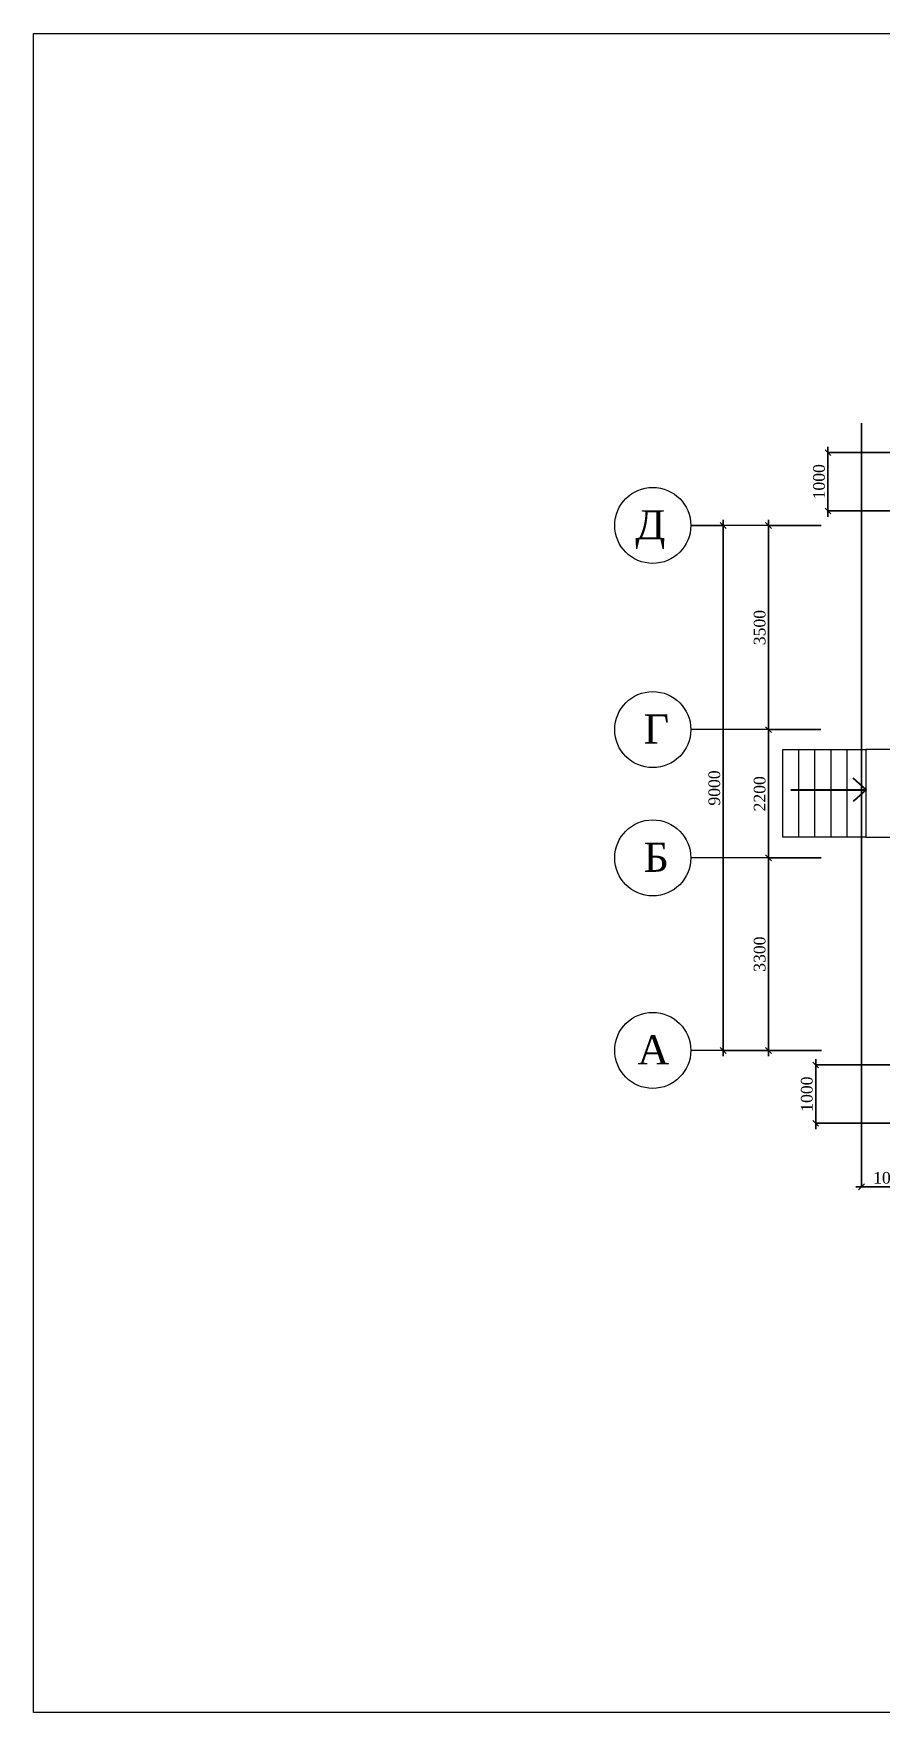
# Model space of a CAD drawing. Extents: x 1526320 to 3332998, y -546296 to 333165.
# Drawn here: x 2009572 to 2024094, y -187675 to -158892 of the extents above; entities that cross this region are included whole.
import ezdxf

# ---------------------------------------------------------------- set-up
doc = ezdxf.new("R2010")
doc.units = 0
doc.header["$LTSCALE"] = 500
doc.header["$MEASUREMENT"] = 0
doc.layers.get('0').update_dxf_attribs({"linetype": 'CONTINUOUS', "lineweight": 0})
doc.layers.add('АР. Разрез', color=251, linetype='CONTINUOUS', lineweight=5)
doc.layers.add('Для печати', color=250, linetype='CONTINUOUS', lineweight=0)
doc.styles.get("Standard").update_dxf_attribs({"font": 'TIMES.TTF', "height": 150})
doc.dimstyles.new('ISO-25', dxfattribs={"dimtxt": 300, "dimasz": 100, "dimexe": 0, "dimexo": 0, "dimgap": 50, "dimtad": 1, "dimdec": 0, "dimrnd": 10, "dimtxsty": 'Standard', "dimblk": 'OBLIQUE', "dimcen": 100, "dimdle": 100, "dimadec": 0, "dimazin": 0, "dimtfac": 1, "dimtdec": 0, "dimtmove": 0, "dimatfit": 3, "dimldrblk": 'OBLIQUE', "dimfxl": 0, "dimarcsym": 0})

# ---------------------------------------------------------------- blocks, each defined once
blk = doc.blocks.new('_Oblique')
at = {"color": 0, "linetype": 'ByBlock', "lineweight": -2}
blk.add_line((-0.5, -0.5), (0.5, 0.5), dxfattribs=at)
blk = doc.blocks.new('*D405')
at = {"color": 0, "linetype": 'Continuous', "lineweight": -2, "ltscale": 0.13}
for p, q in [((2023754, -165570), (2023754, -178663)), ((2024754, -165600), (2024754, -178663)), ((2024854, -178663), (2023654, -178663))]:
    blk.add_line(p, q, dxfattribs=at)
at = {"color": 0, "linetype": 'Continuous', "lineweight": -2, "ltscale": 0.13, "xscale": 100, "yscale": 100, "zscale": 100, "rotation": 180}
blk.add_blockref('_Oblique', (2023754, -178663), dxfattribs=at)
at = {"color": 0, "linetype": 'Continuous', "lineweight": -2, "ltscale": 0.13, "xscale": 100, "yscale": 100, "zscale": 100}
blk.add_blockref('_Oblique', (2024754, -178663), dxfattribs=at)
at = {"color": 0, "linetype": 'Continuous', "lineweight": 0, "ltscale": 0.13, "insert": (2024254, -178511), "char_height": 200, "attachment_point": 5}
blk.add_mtext('1000', dxfattribs=at)
blk = doc.blocks.new('*D407')
at = {"color": 0, "linetype": 'Continuous', "lineweight": -2, "ltscale": 0.13}
for p, q in [((2022969, -177675), (2022969, -176475)), ((2038276, -176575), (2022969, -176575)), ((2038246, -177575), (2022969, -177575))]:
    blk.add_line(p, q, dxfattribs=at)
at = {"color": 0, "linetype": 'Continuous', "lineweight": -2, "ltscale": 0.13, "xscale": 100, "yscale": 100, "zscale": 100}
for p, rotation in [((2022969, -176575), 90), ((2022969, -177575), 270)]:
    blk.add_blockref('_Oblique', p, dxfattribs=dict(at, rotation=rotation))
at = {"color": 0, "linetype": 'Continuous', "lineweight": 0, "ltscale": 0.13, "insert": (2022817, -177075), "char_height": 200, "attachment_point": 5, "rotation": 90}
blk.add_mtext('1000', dxfattribs=at)
blk = doc.blocks.new('*D408')
at = {"color": 0, "linetype": 'Continuous', "lineweight": -2, "ltscale": 0.13}
for p, q in [((2023178, -167176), (2023178, -165976)), ((2038485, -166076), (2023178, -166076)), ((2038455, -167076), (2023178, -167076))]:
    blk.add_line(p, q, dxfattribs=at)
at = {"color": 0, "linetype": 'Continuous', "lineweight": -2, "ltscale": 0.13, "xscale": 100, "yscale": 100, "zscale": 100}
for p, rotation in [((2023178, -166076), 90), ((2023178, -167076), 270)]:
    blk.add_blockref('_Oblique', p, dxfattribs=dict(at, rotation=rotation))
at = {"color": 0, "linetype": 'Continuous', "lineweight": 0, "ltscale": 0.13, "insert": (2023026, -166576), "char_height": 200, "attachment_point": 5, "rotation": 90}
blk.add_mtext('1000', dxfattribs=at)
blk = doc.blocks.new('*D515')
at = {"layer": 'АР. Разрез', "color": 0, "linetype": 'Continuous', "lineweight": -2, "ltscale": 0.13}
for p, q in [((2022161, -176426), (2022161, -172925)), ((2023063, -173025), (2022161, -173025)), ((2023066, -176326), (2022161, -176326))]:
    blk.add_line(p, q, dxfattribs=at)
at = {"layer": 'АР. Разрез', "color": 0, "linetype": 'Continuous', "lineweight": -2, "ltscale": 0.13, "xscale": 100, "yscale": 100, "zscale": 100}
for p, rotation in [((2022161, -173025), 90), ((2022161, -176326), 270)]:
    blk.add_blockref('_Oblique', p, dxfattribs=dict(at, rotation=rotation))
at = {"layer": 'АР. Разрез', "color": 0, "linetype": 'Continuous', "lineweight": 9, "ltscale": 0.13, "insert": (2022009, -174675), "char_height": 200, "attachment_point": 5, "rotation": 90}
blk.add_mtext('3300', dxfattribs=at)
blk = doc.blocks.new('*D516')
at = {"layer": 'АР. Разрез', "color": 0, "linetype": 'Continuous', "lineweight": -2, "ltscale": 0.13}
for p, q in [((2022161, -173125), (2022161, -170726)), ((2023054, -170826), (2022161, -170826)), ((2023063, -173025), (2022161, -173025))]:
    blk.add_line(p, q, dxfattribs=at)
at = {"layer": 'АР. Разрез', "color": 0, "linetype": 'Continuous', "lineweight": -2, "ltscale": 0.13, "xscale": 100, "yscale": 100, "zscale": 100}
for p, rotation in [((2022161, -170826), 90), ((2022161, -173025), 270)]:
    blk.add_blockref('_Oblique', p, dxfattribs=dict(at, rotation=rotation))
at = {"layer": 'АР. Разрез', "color": 0, "linetype": 'Continuous', "lineweight": 9, "ltscale": 0.13, "insert": (2022009, -171926), "char_height": 200, "attachment_point": 5, "rotation": 90}
blk.add_mtext('2200', dxfattribs=at)
blk = doc.blocks.new('*D517')
at = {"layer": 'АР. Разрез', "color": 0, "linetype": 'Continuous', "lineweight": -2, "ltscale": 0.13}
for p, q in [((2022161, -170926), (2022161, -167226)), ((2023061, -167326), (2022161, -167326)), ((2023054, -170826), (2022161, -170826))]:
    blk.add_line(p, q, dxfattribs=at)
at = {"layer": 'АР. Разрез', "color": 0, "linetype": 'Continuous', "lineweight": -2, "ltscale": 0.13, "xscale": 100, "yscale": 100, "zscale": 100}
for p, rotation in [((2022161, -167326), 90), ((2022161, -170826), 270)]:
    blk.add_blockref('_Oblique', p, dxfattribs=dict(at, rotation=rotation))
at = {"layer": 'АР. Разрез', "color": 0, "linetype": 'Continuous', "lineweight": 9, "ltscale": 0.13, "insert": (2022009, -169076), "char_height": 200, "attachment_point": 5, "rotation": 90}
blk.add_mtext('3500', dxfattribs=at)
blk = doc.blocks.new('*D518')
at = {"layer": 'АР. Разрез', "color": 0, "linetype": 'Continuous', "lineweight": -2, "ltscale": 0.13}
for p, q in [((2021385, -176426), (2021385, -167226)), ((2020829, -167326), (2021385, -167326)), ((2022539, -176326), (2021385, -176326))]:
    blk.add_line(p, q, dxfattribs=at)
at = {"layer": 'АР. Разрез', "color": 0, "linetype": 'Continuous', "lineweight": -2, "ltscale": 0.13, "xscale": 100, "yscale": 100, "zscale": 100}
for p, rotation in [((2021385, -167326), 90), ((2021385, -176326), 270)]:
    blk.add_blockref('_Oblique', p, dxfattribs=dict(at, rotation=rotation))
at = {"layer": 'АР. Разрез', "color": 0, "linetype": 'Continuous', "lineweight": 9, "ltscale": 0.13, "insert": (2021233, -171826), "char_height": 200, "attachment_point": 5, "rotation": 90}
blk.add_mtext('9000', dxfattribs=at)

msp = doc.modelspace()

# ---------------------------------------------------------------- hatches: boundary and pattern name
at = {"layer": 'Для печати', "linetype": 'Continuous', "lineweight": 15, "ltscale": 0.13}
h = msp.add_hatch(dxfattribs=at)
h.set_pattern_fill('ANSI31', color=250, scale=2200, angle=405, style=0)
h.set_pattern_definition([(90, (2355431.26, 1626461.6), (-275, 1e-13), [])])
h.paths.add_polyline_path([(2022317.6, -172672.2), (2022317.6, -171165.2), (2023736.3, -171165.2), (2023736.3, -172672.2)])

# ---------------------------------------------------------------- linework, layer by layer
at = {"layer": 'Для печати', "color": 250, "linetype": 'Continuous', "lineweight": 0}
for p, q in [((2022539.3, -167325.6), (2020829.2, -167325.7)), ((2022539.3, -170825.9), (2020829.2, -170825.9)), ((2022539.3, -173025.2), (2020829.3, -173025.3)), ((2022539.2, -176325.6), (2020829.2, -176325.7))]:
    msp.add_line(p, q, dxfattribs=at)
at = {"layer": 'Для печати', "color": 250, "linetype": 'Continuous', "lineweight": 0, "ltscale": 0.13}
msp.add_lwpolyline([(2049674.8, -187675.3), (2009572.2, -187675.3), (2009572.2, -158892.1), (2049674.8, -158892.1)], close=True, dxfattribs=at)
at = {"layer": 'Для печати', "color": 250, "linetype": 'Continuous', "lineweight": 15, "ltscale": 0.13}
msp.add_lwpolyline([(2022406.1, -172672.2), (2022406.1, -171165.2), (2023824.8, -171165.2), (2023824.9, -172672.2)], close=True, dxfattribs=at)
msp.add_lwpolyline([(2024753.5, -171168.4), (2023825, -171168.4), (2023825, -172672.2), (2024754, -172672.2)], dxfattribs=at)
at = {"layer": 'Для печати', "color": 250, "linetype": 'Continuous', "lineweight": 30, "ltscale": 0.13}
for points in [[(2022544.2, -171857.3), (2023835, -171857.3), (2023609.5, -171655.3)], [(2022544.2, -171857.3), (2023835, -171857.3), (2023609.5, -172059.4)]]:
    msp.add_lwpolyline(points, dxfattribs=at)
at = {"layer": 'Для печати', "color": 250, "linetype": 'Continuous', "lineweight": 0}
for centre in [(2020177.8, -167324.9), (2020177.8, -170825.1), (2020177.8, -173024.5), (2020177.7, -176324.9)]:
    msp.add_circle(centre, 651.5, dxfattribs=at)

# ---------------------------------------------------------------- texts
for s, p in [('Д', (2019878.2, -167564.3)), ('Г', (2020020.9, -171064.5)), ('Б', (2020020.9, -173263.9)), ('А', (2019915.4, -176564.3))]:
    msp.add_text(s, height=500, dxfattribs=at).set_placement(p)

# ---------------------------------------------------------------- dimensions: what is measured, and where the dimension line sits
at = {"color": 6, "linetype": 'Continuous', "lineweight": 0, "ltscale": 0.13}
dim = msp.add_linear_dim(base=(2023754.2, -178663.2), p1=(2024753.5, -165600.2), p2=(2023754.2, -165570.4), dimstyle='ISO-25', dxfattribs=at)
dim.commit()
dim.dimension.update_dxf_attribs({"geometry": '*D405', "text_midpoint": (2024253.9, -178511.4)})
for base, p1, p2, picture, middle in [((2023178.1, -166076.5), (2038455.4, -167075.8), (2038485.2, -166076.5), '*D408', (2023026.4, -166576.2)), ((2022968.8, -176575.5), (2038246.1, -177574.8), (2038275.9, -176575.5), '*D407', (2022817.1, -177075.1))]:
    dim = msp.add_linear_dim(base=base, p1=p1, p2=p2, angle=270, dimstyle='ISO-25', dxfattribs=at)
    dim.commit()
    dim.dimension.update_dxf_attribs({"geometry": picture, "text_midpoint": middle})
at = {"layer": 'АР. Разрез', "color": 250, "linetype": 'Continuous', "lineweight": 9, "ltscale": 0.13}
for base, p1, p2, picture, middle in [((2021384.8, -167325.7), (2022539.2, -176325.6), (2020829.2, -167325.7), '*D518', (2021232.8, -171825.7)), ((2022160.9, -167325.6), (2023054, -170825.9), (2023060.6, -167325.6), '*D517', (2022009.2, -169075.8)), ((2022160.9, -170825.9), (2023062.9, -173025.2), (2023054, -170825.9), '*D516', (2022009.2, -171925.6)), ((2022160.9, -173025.2), (2023066, -176325.6), (2023062.9, -173025.2), '*D515', (2022009.2, -174675.4))]:
    dim = msp.add_linear_dim(base=base, p1=p1, p2=p2, angle=270, dimstyle='ISO-25', dxfattribs=at)
    dim.commit()
    dim.dimension.update_dxf_attribs({"geometry": picture, "text_midpoint": middle})

doc.saveas('drawing.dxf')
